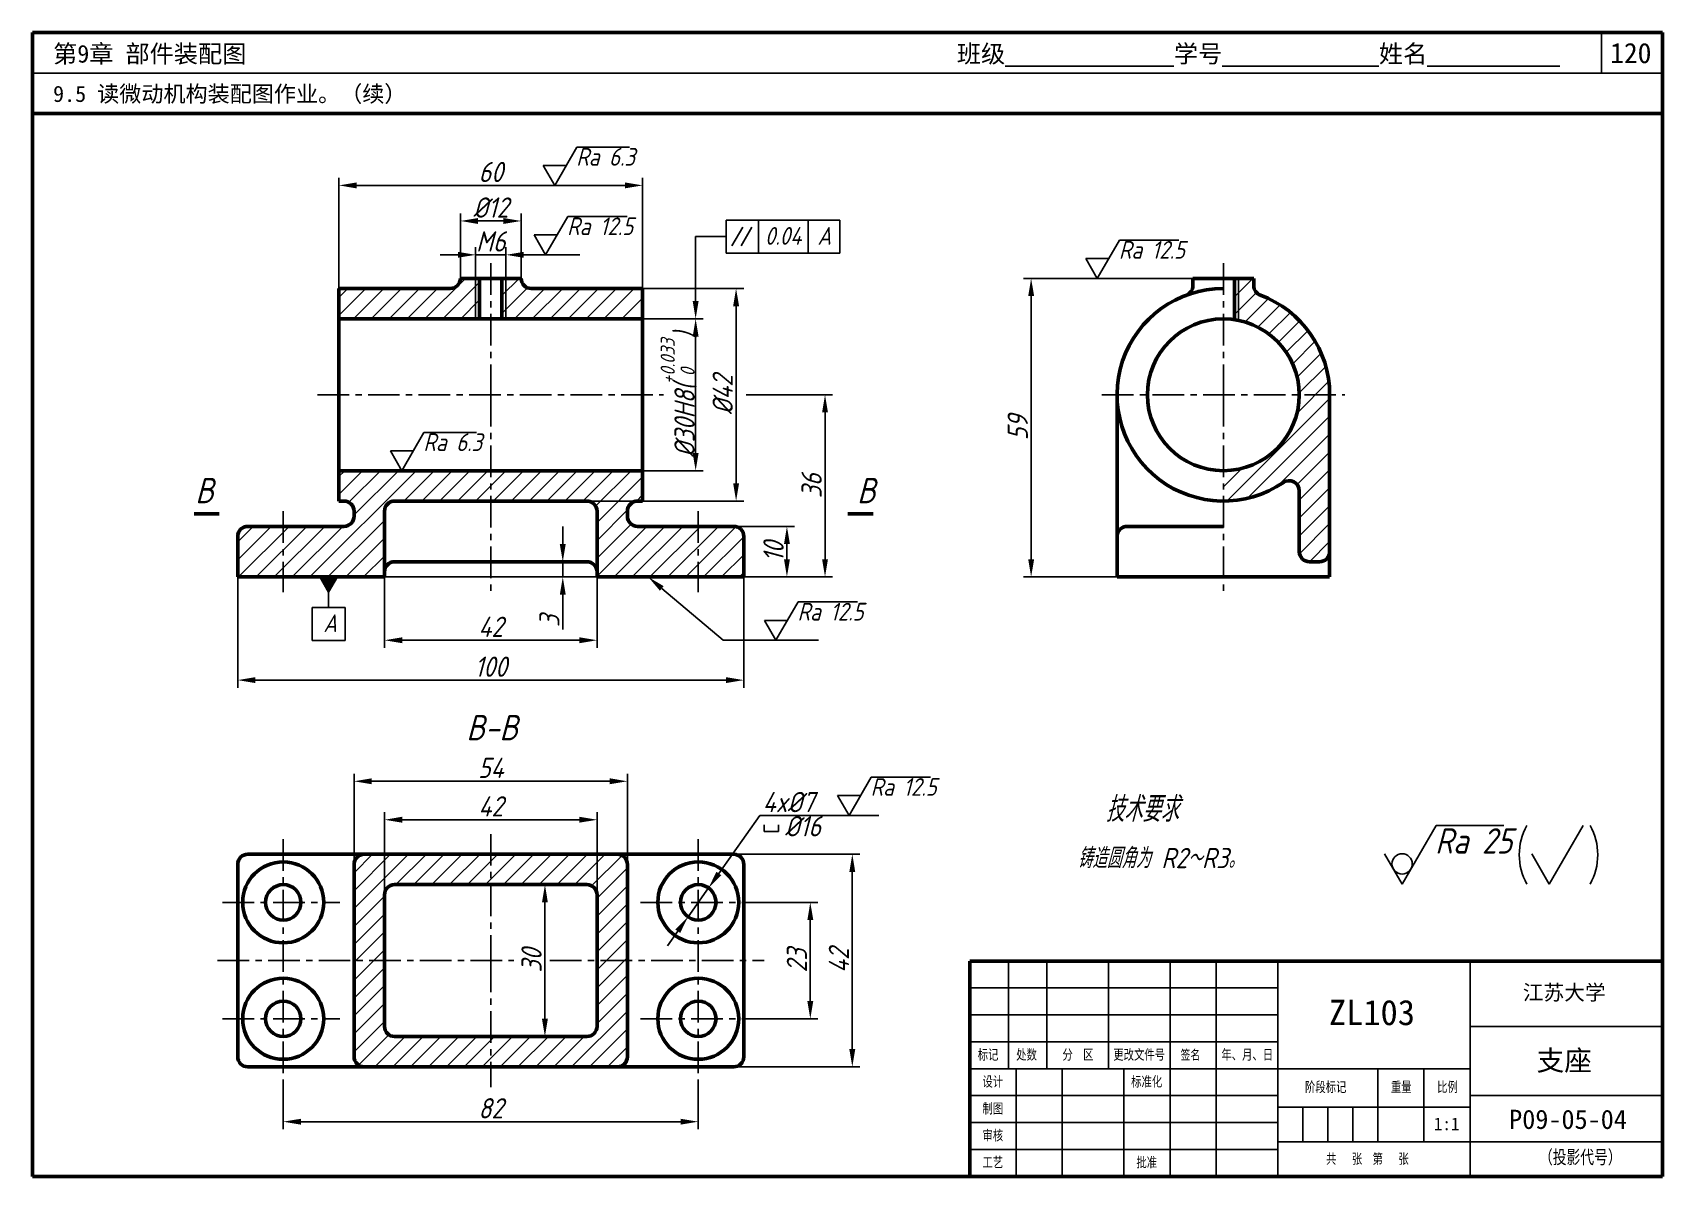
# Model space of a CAD drawing. Extents: x 0 to 322, y 0 to 226.
import ezdxf
from ezdxf.enums import TextEntityAlignment as Align

# ---------------------------------------------------------------- set-up
doc = ezdxf.new("R2010")
doc.units = 0
doc.header["$LTSCALE"] = 5
doc.header["$MEASUREMENT"] = 0
doc.linetypes.add('CENTER', pattern=[2, 1.25, -0.25, 0.25, -0.25])
doc.layers.get('0').update_dxf_attribs({"linetype": 'CONTINUOUS'})
doc.layers.get('DEFPOINTS').update_dxf_attribs({"linetype": 'CONTINUOUS'})
for name, color, linetype in [('尺寸层', 7, 'CONTINUOUS'), ('点画线层', 7, 'CENTER'), ('细实线层', 7, 'CONTINUOUS')]:
    doc.layers.add(name, color=color, linetype=linetype)
doc.layers.add('粗实线层', color=7, linetype='CONTINUOUS', lineweight=50)
doc.styles.get("Standard").update_dxf_attribs({"font": 'gbeitc.shx', "height": 4, "bigfont": 'gbcbig.shx'})
doc.styles.add('宋体', font='', dxfattribs={"height": 3})
doc.styles.get('宋体').set_extended_font_data('SimSun')
doc.dimstyles.new('ISO-25', dxfattribs={"dimtxt": 3.5, "dimasz": 3.5, "dimexe": 1.5, "dimexo": 0, "dimgap": 0.65, "dimtad": 1, "dimtoh": 1, "dimdec": 0, "dimdsep": 46, "dimtxsty": 'Standard', "dimcen": 0, "dimclrd": 256, "dimclre": 256, "dimclrt": 256, "dimadec": 0, "dimazin": 0, "dimtfac": 1, "dimtdec": 0, "dimtmove": 0, "dimatfit": 3, "dimfxl": 0, "dimlwd": -1, "dimlwe": -1, "dimarcsym": 0})

# ---------------------------------------------------------------- blocks, each defined once
blk = doc.blocks.new('*D0')
at = {"layer": 'DEFPOINTS', "color": 0, "transparency": 16777216}
for p in [(49.52, 18.65), (131.52, 18.65), (131.52, 10.81)]:
    blk.add_point(p, dxfattribs=at)
at = {"layer": '尺寸层', "transparency": 16777216}
for p, q in [((49.52, 18.65), (49.52, 9.31)), ((131.52, 18.65), (131.52, 9.31)), ((53.02, 10.81), (128.02, 10.81))]:
    blk.add_line(p, q, dxfattribs=at)
for points in [[(53.02, 11.39), (53.02, 10.23), (49.52, 10.81)], [(128.02, 11.39), (128.02, 10.23), (131.52, 10.81)]]:
    blk.add_solid(points, dxfattribs=at)
at = {"layer": '尺寸层', "transparency": 16777216, "insert": (90.52, 13.46), "char_height": 4, "attachment_point": 5}
blk.add_mtext('82', dxfattribs=at)
blk = doc.blocks.new('*D1')
at = {"layer": 'DEFPOINTS', "color": 0, "transparency": 16777216}
for p in [(143.52, 54.15), (143.52, 31.15), (153.65, 31.15)]:
    blk.add_point(p, dxfattribs=at)
at = {"layer": '尺寸层', "transparency": 16777216}
for p, q in [((143.52, 54.15), (155.15, 54.15)), ((153.65, 50.65), (153.65, 34.65)), ((143.52, 31.15), (155.15, 31.15))]:
    blk.add_line(p, q, dxfattribs=at)
for points in [[(153.07, 50.65), (154.24, 50.65), (153.65, 54.15)], [(153.07, 34.65), (154.24, 34.65), (153.65, 31.15)]]:
    blk.add_solid(points, dxfattribs=at)
at = {"layer": '尺寸层', "transparency": 16777216, "insert": (151, 42.65), "char_height": 4, "attachment_point": 5, "rotation": 90}
blk.add_mtext('23', dxfattribs=at)
blk = doc.blocks.new('*D2')
at = {"layer": 'DEFPOINTS', "color": 0, "transparency": 16777216}
for p in [(133.55, 57), (129.49, 51.29)]:
    blk.add_point(p, dxfattribs=at)
at = {"layer": '尺寸层', "transparency": 16777216}
for p, q in [((143.71, 71.31), (135.57, 59.85)), ((154.36, 71.31), (143.71, 71.31)), ((129.49, 51.29), (133.55, 57)), ((127.47, 48.44), (125.44, 45.59))]:
    blk.add_line(p, q, dxfattribs=at)
for points in [[(135.1, 60.19), (136.05, 59.52), (133.55, 57)], [(126.99, 48.78), (127.94, 48.1), (129.49, 51.29)]]:
    blk.add_solid(points, dxfattribs=at)
at = {"layer": '尺寸层', "transparency": 16777216, "insert": (149.36, 73.96), "char_height": 4, "attachment_point": 5}
blk.add_mtext('4x%%C7', dxfattribs=at)
blk = doc.blocks.new('*D3')
at = {"layer": 'DEFPOINTS', "color": 0, "transparency": 16777216}
for p in [(140.98, 154.44), (156.56, 154.44), (140.52, 118.44)]:
    blk.add_point(p, dxfattribs=at)
at = {"layer": '尺寸层', "transparency": 16777216}
for p, q in [((140.98, 154.44), (158.06, 154.44)), ((156.56, 121.94), (156.56, 150.94)), ((140.52, 118.44), (158.06, 118.44))]:
    blk.add_line(p, q, dxfattribs=at)
for points in [[(155.98, 150.94), (157.14, 150.94), (156.56, 154.44)], [(155.98, 121.94), (157.14, 121.94), (156.56, 118.44)]]:
    blk.add_solid(points, dxfattribs=at)
at = {"layer": '尺寸层', "transparency": 16777216, "insert": (153.91, 136.44), "char_height": 4, "attachment_point": 5, "rotation": 90}
blk.add_mtext('36', dxfattribs=at)
blk = doc.blocks.new('*D4')
at = {"layer": 'DEFPOINTS', "color": 0, "transparency": 16777216}
for p in [(93.52, 182.09), (87.52, 177.44), (93.52, 177.44)]:
    blk.add_point(p, dxfattribs=at)
at = {"layer": '尺寸层', "transparency": 16777216}
for p, q in [((87.52, 177.44), (87.52, 183.59)), ((93.52, 177.44), (93.52, 183.59)), ((84.02, 182.09), (80.52, 182.09)), ((87.52, 182.09), (93.52, 182.09)), ((97.02, 182.09), (100.52, 182.09))]:
    blk.add_line(p, q, dxfattribs=at)
for points in [[(84.02, 182.67), (84.02, 181.51), (87.52, 182.09)], [(97.02, 182.67), (97.02, 181.51), (93.52, 182.09)]]:
    blk.add_solid(points, dxfattribs=at)
at = {"layer": '尺寸层', "transparency": 16777216, "insert": (90.52, 184.74), "char_height": 4, "attachment_point": 5}
blk.add_mtext('M6', dxfattribs=at)
blk = doc.blocks.new('*D5')
at = {"layer": 'DEFPOINTS', "color": 0, "transparency": 16777216}
for p in [(96.52, 188.78), (84.52, 177.44), (96.52, 177.44)]:
    blk.add_point(p, dxfattribs=at)
at = {"layer": '尺寸层', "transparency": 16777216}
for p, q in [((84.52, 177.44), (84.52, 190.28)), ((96.52, 177.44), (96.52, 190.28)), ((88.02, 188.78), (93.02, 188.78))]:
    blk.add_line(p, q, dxfattribs=at)
for points in [[(88.02, 189.36), (88.02, 188.19), (84.52, 188.78)], [(93.02, 189.36), (93.02, 188.19), (96.52, 188.78)]]:
    blk.add_solid(points, dxfattribs=at)
at = {"layer": '尺寸层', "transparency": 16777216, "insert": (90.52, 191.43), "char_height": 4, "attachment_point": 5}
blk.add_mtext('%%C12', dxfattribs=at)
blk = doc.blocks.new('*D6')
at = {"layer": 'DEFPOINTS', "color": 0, "transparency": 16777216}
for p in [(120.52, 169.44), (131, 169.44), (120.52, 139.44)]:
    blk.add_point(p, dxfattribs=at)
at = {"layer": '尺寸层', "transparency": 16777216}
for p, q in [((120.52, 169.44), (132.5, 169.44)), ((131, 142.94), (131, 165.94)), ((120.52, 139.44), (132.5, 139.44))]:
    blk.add_line(p, q, dxfattribs=at)
for points in [[(130.41, 165.94), (131.58, 165.94), (131, 169.44)], [(130.41, 142.94), (131.58, 142.94), (131, 139.44)]]:
    blk.add_solid(points, dxfattribs=at)
at = {"layer": '尺寸层', "transparency": 16777216, "insert": (127.64, 154.44), "char_height": 4, "attachment_point": 5, "rotation": 90}
blk.add_mtext('%%C30H8({\\H0.7x;\\S+0.033^  0;})', dxfattribs=at)
blk = doc.blocks.new('*D7')
at = {"layer": 'DEFPOINTS', "color": 0, "transparency": 16777216}
for p in [(120.52, 175.44), (138.99, 175.44), (109.52, 133.44)]:
    blk.add_point(p, dxfattribs=at)
at = {"layer": '尺寸层', "transparency": 16777216}
for p, q in [((120.52, 175.44), (140.49, 175.44)), ((138.99, 136.94), (138.99, 171.94)), ((109.52, 133.44), (140.49, 133.44))]:
    blk.add_line(p, q, dxfattribs=at)
for points in [[(138.41, 171.94), (139.58, 171.94), (138.99, 175.44)], [(138.41, 136.94), (139.58, 136.94), (138.99, 133.44)]]:
    blk.add_solid(points, dxfattribs=at)
at = {"layer": '尺寸层', "transparency": 16777216, "insert": (136.34, 154.44), "char_height": 4, "attachment_point": 5, "rotation": 90}
blk.add_mtext('%%C42', dxfattribs=at)
blk = doc.blocks.new('*D8')
at = {"layer": 'DEFPOINTS', "color": 0, "transparency": 16777216}
for p in [(138.52, 128.44), (149.03, 128.44), (140.52, 118.44)]:
    blk.add_point(p, dxfattribs=at)
at = {"layer": '尺寸层', "transparency": 16777216}
for p, q in [((138.52, 128.44), (150.53, 128.44)), ((149.03, 121.94), (149.03, 124.94)), ((140.52, 118.44), (150.53, 118.44))]:
    blk.add_line(p, q, dxfattribs=at)
for points in [[(148.45, 124.94), (149.62, 124.94), (149.03, 128.44)], [(148.45, 121.94), (149.62, 121.94), (149.03, 118.44)]]:
    blk.add_solid(points, dxfattribs=at)
at = {"layer": '尺寸层', "transparency": 16777216, "insert": (146.38, 123.44), "char_height": 4, "attachment_point": 5, "rotation": 90}
blk.add_mtext('10', dxfattribs=at)
blk = doc.blocks.new('*D9')
at = {"layer": 'DEFPOINTS', "color": 0, "transparency": 16777216}
for p in [(109.52, 121.44), (104.75, 118.44), (111.52, 118.44)]:
    blk.add_point(p, dxfattribs=at)
at = {"layer": '尺寸层', "transparency": 16777216}
for p, q in [((104.75, 124.94), (104.75, 128.44)), ((109.52, 121.44), (103.25, 121.44)), ((104.75, 121.44), (104.75, 118.44)), ((111.52, 118.44), (103.25, 118.44)), ((104.75, 114.94), (104.75, 108.05))]:
    blk.add_line(p, q, dxfattribs=at)
for points in [[(104.16, 124.94), (105.33, 124.94), (104.75, 121.44)], [(104.16, 114.94), (105.33, 114.94), (104.75, 118.44)]]:
    blk.add_solid(points, dxfattribs=at)
at = {"layer": '尺寸层', "transparency": 16777216, "insert": (102.1, 109.74), "char_height": 4, "attachment_point": 5, "rotation": 90}
blk.add_mtext('3', dxfattribs=at)
blk = doc.blocks.new('*D10')
at = {"layer": 'DEFPOINTS', "color": 0, "transparency": 16777216}
for p in [(69.52, 118.44), (111.52, 118.44), (111.52, 105.94)]:
    blk.add_point(p, dxfattribs=at)
at = {"layer": '尺寸层', "transparency": 16777216}
for p, q in [((69.52, 118.44), (69.52, 104.44)), ((111.52, 118.44), (111.52, 104.44)), ((73.02, 105.94), (108.02, 105.94))]:
    blk.add_line(p, q, dxfattribs=at)
for points in [[(73.02, 106.52), (73.02, 105.35), (69.52, 105.94)], [(108.02, 106.52), (108.02, 105.35), (111.52, 105.94)]]:
    blk.add_solid(points, dxfattribs=at)
at = {"layer": '尺寸层', "transparency": 16777216, "insert": (90.52, 108.59), "char_height": 4, "attachment_point": 5}
blk.add_mtext('42', dxfattribs=at)
blk = doc.blocks.new('*D14')
at = {"layer": 'DEFPOINTS', "color": 0, "transparency": 16777216}
for p in [(117.52, 78.07), (63.52, 61.65), (117.52, 61.65)]:
    blk.add_point(p, dxfattribs=at)
at = {"layer": '尺寸层', "transparency": 16777216}
for p, q in [((63.52, 61.65), (63.52, 79.57)), ((67.02, 78.07), (114.02, 78.07)), ((117.52, 61.65), (117.52, 79.57))]:
    blk.add_line(p, q, dxfattribs=at)
for points in [[(67.02, 78.66), (67.02, 77.49), (63.52, 78.07)], [(114.02, 78.66), (114.02, 77.49), (117.52, 78.07)]]:
    blk.add_solid(points, dxfattribs=at)
at = {"layer": '尺寸层', "transparency": 16777216, "insert": (90.52, 80.72), "char_height": 4, "attachment_point": 5}
blk.add_mtext('54', dxfattribs=at)
blk = doc.blocks.new('*D11')
at = {"layer": 'DEFPOINTS', "color": 0, "transparency": 16777216}
for p in [(120.52, 195.81), (60.52, 175.44), (120.52, 175.44)]:
    blk.add_point(p, dxfattribs=at)
at = {"layer": '尺寸层', "transparency": 16777216}
for p, q in [((60.52, 175.44), (60.52, 197.31)), ((120.52, 175.44), (120.52, 197.31)), ((64.02, 195.81), (117.02, 195.81))]:
    blk.add_line(p, q, dxfattribs=at)
for points in [[(64.02, 196.39), (64.02, 195.22), (60.52, 195.81)], [(117.02, 196.39), (117.02, 195.22), (120.52, 195.81)]]:
    blk.add_solid(points, dxfattribs=at)
at = {"layer": '尺寸层', "transparency": 16777216, "insert": (90.52, 198.46), "char_height": 4, "attachment_point": 5}
blk.add_mtext('60', dxfattribs=at)
blk = doc.blocks.new('*D12')
at = {"layer": 'DEFPOINTS', "color": 0, "transparency": 16777216}
for p in [(138.52, 63.65), (161.95, 63.65), (138.52, 21.65)]:
    blk.add_point(p, dxfattribs=at)
at = {"layer": '尺寸层', "transparency": 16777216}
for p, q in [((138.52, 63.65), (163.45, 63.65)), ((161.95, 25.15), (161.95, 60.15)), ((138.52, 21.65), (163.45, 21.65))]:
    blk.add_line(p, q, dxfattribs=at)
for points in [[(161.36, 60.15), (162.53, 60.15), (161.95, 63.65)], [(161.36, 25.15), (162.53, 25.15), (161.95, 21.65)]]:
    blk.add_solid(points, dxfattribs=at)
at = {"layer": '尺寸层', "transparency": 16777216, "insert": (159.3, 42.65), "char_height": 4, "attachment_point": 5, "rotation": 90}
blk.add_mtext('42', dxfattribs=at)
blk = doc.blocks.new('*D13')
at = {"layer": 'DEFPOINTS', "color": 0, "transparency": 16777216}
for p in [(90.52, 57.65), (90.52, 27.65), (101.22, 27.65)]:
    blk.add_point(p, dxfattribs=at)
at = {"layer": '尺寸层', "transparency": 16777216}
for p, q in [((90.52, 57.65), (102.72, 57.65)), ((101.22, 54.15), (101.22, 31.15)), ((90.52, 27.65), (102.72, 27.65))]:
    blk.add_line(p, q, dxfattribs=at)
for points in [[(100.64, 54.15), (101.8, 54.15), (101.22, 57.65)], [(100.64, 31.15), (101.8, 31.15), (101.22, 27.65)]]:
    blk.add_solid(points, dxfattribs=at)
at = {"layer": '尺寸层', "transparency": 16777216, "insert": (98.57, 42.65), "char_height": 4, "attachment_point": 5, "rotation": 90}
blk.add_mtext('30', dxfattribs=at)
blk = doc.blocks.new('*D15')
at = {"layer": 'DEFPOINTS', "color": 0, "transparency": 16777216}
for p in [(111.52, 70.47), (69.52, 55.65), (111.52, 55.65)]:
    blk.add_point(p, dxfattribs=at)
at = {"layer": '尺寸层', "transparency": 16777216}
for p, q in [((69.52, 55.65), (69.52, 71.97)), ((111.52, 55.65), (111.52, 71.97)), ((73.02, 70.47), (108.02, 70.47))]:
    blk.add_line(p, q, dxfattribs=at)
for points in [[(73.02, 71.06), (73.02, 69.89), (69.52, 70.47)], [(108.02, 71.06), (108.02, 69.89), (111.52, 70.47)]]:
    blk.add_solid(points, dxfattribs=at)
at = {"layer": '尺寸层', "transparency": 16777216, "insert": (90.52, 73.12), "char_height": 4, "attachment_point": 5}
blk.add_mtext('42', dxfattribs=at)
blk = doc.blocks.new('*D16')
at = {"layer": 'DEFPOINTS', "color": 0, "transparency": 16777216}
for p in [(40.52, 118.44), (140.52, 118.44), (140.52, 98.06)]:
    blk.add_point(p, dxfattribs=at)
at = {"layer": '尺寸层', "transparency": 16777216}
for p, q in [((40.52, 118.44), (40.52, 96.56)), ((140.52, 118.44), (140.52, 96.56)), ((44.02, 98.06), (137.02, 98.06))]:
    blk.add_line(p, q, dxfattribs=at)
for points in [[(44.02, 98.64), (44.02, 97.48), (40.52, 98.06)], [(137.02, 98.64), (137.02, 97.48), (140.52, 98.06)]]:
    blk.add_solid(points, dxfattribs=at)
at = {"layer": '尺寸层', "transparency": 16777216, "insert": (90.52, 100.71), "char_height": 4, "attachment_point": 5}
blk.add_mtext('100', dxfattribs=at)
blk = doc.blocks.new('*D17')
at = {"layer": 'DEFPOINTS', "color": 0, "transparency": 16777216}
for p in [(197.28, 177.44), (229.26, 177.44), (214.26, 118.44)]:
    blk.add_point(p, dxfattribs=at)
at = {"layer": '尺寸层', "transparency": 16777216}
for p, q in [((229.26, 177.44), (195.78, 177.44)), ((197.28, 121.94), (197.28, 173.94)), ((214.26, 118.44), (195.78, 118.44))]:
    blk.add_line(p, q, dxfattribs=at)
for points in [[(196.7, 173.94), (197.87, 173.94), (197.28, 177.44)], [(196.7, 121.94), (197.87, 121.94), (197.28, 118.44)]]:
    blk.add_solid(points, dxfattribs=at)
at = {"layer": '尺寸层', "transparency": 16777216, "insert": (194.63, 147.94), "char_height": 4, "attachment_point": 5, "rotation": 90}
blk.add_mtext('59', dxfattribs=at)

msp = doc.modelspace()

# ---------------------------------------------------------------- hatches: boundary and pattern name
at = {"layer": '尺寸层'}
msp.add_hatch(color=256, dxfattribs=at).paths.add_polyline_path([(60.22, 118.44), (56.74, 118.44), (58.48, 115.42)])
at = {"layer": '细实线层'}
h = msp.add_hatch(dxfattribs=at)
h.set_pattern_fill('ANSI31', color=256, scale=20, style=0)
h.paths.add_polyline_path([(87.52, 177.44), (84.52, 177.44, -0.414214), (82.52, 175.44), (60.52, 175.44), (60.52, 169.44), (87.52, 169.44)])
h.paths.add_polyline_path([(88.32, 177.44), (87.52, 177.44), (87.52, 169.44), (88.32, 169.44)])
h.paths.add_polyline_path([(93.52, 177.44), (92.72, 177.44), (92.72, 169.44), (93.52, 169.44)])
h.paths.add_polyline_path([(120.52, 175.44), (98.52, 175.44, -0.414214), (96.52, 177.44), (93.52, 177.44), (93.52, 169.44), (120.52, 169.44)])
h = msp.add_hatch(dxfattribs=at)
h.set_pattern_fill('ANSI31', color=256, scale=20, style=0)
h.paths.add_polyline_path([(238.26, 177.44), (237.46, 177.44), (237.46, 169.27, -0.013541), (238.26, 169.13)])
h.paths.add_polyline_path([(242.56, 174.12, -0.313599), (241.26, 176), (241.26, 177.44), (238.26, 177.44), (238.26, 169.13, -0.356394), (250.26, 154.44), (256.26, 154.44, 0.313599)])
h.paths.add_polyline_path([(256.26, 154.44), (250.26, 154.44, -0.414214), (235.26, 139.44), (235.26, 133.44, 0.151313), (247.13, 137.11, -0.603342), (250.26, 135.46), (250.26, 123.44, 0.414214), (252.26, 121.44), (254.26, 121.44, 0.414214), (256.26, 123.44)])
h = msp.add_hatch(dxfattribs=at)
h.set_pattern_fill('ANSI31', color=256, scale=20, style=0)
edge = h.paths.add_edge_path()
edge.add_line((40.52, 118.44), (69.52, 118.44))
edge.add_line((69.52, 118.44), (69.52, 131.44))
edge.add_arc((71.52, 131.44), 2, 90, 180, ccw=False)
edge.add_line((71.52, 133.44), (109.52, 133.44))
edge.add_arc((109.52, 131.44), 2, 0, 90, ccw=False)
edge.add_line((111.52, 131.44), (111.52, 118.44))
edge.add_line((111.52, 118.44), (140.52, 118.44))
edge.add_line((140.52, 118.44), (140.52, 126.44))
edge.add_arc((138.52, 126.44), 2, 0, 90)
edge.add_line((138.52, 128.44), (119.52, 128.44))
edge.add_arc((119.52, 130.44), 2, 180, 270, ccw=False)
edge.add_line((117.52, 130.44), (117.52, 131.44))
edge.add_arc((119.52, 131.44), 2, 90, 180, ccw=False)
edge.add_line((119.52, 133.44), (120.52, 133.44))
edge.add_line((120.52, 133.44), (120.52, 139.44))
edge.add_line((120.52, 139.44), (60.52, 139.44))
edge.add_line((60.52, 139.44), (60.52, 133.44))
edge.add_line((60.52, 133.44), (61.52, 133.44))
edge.add_arc((61.52, 131.44), 2, 0, 90, ccw=False)
edge.add_line((63.52, 131.44), (63.52, 130.44))
edge.add_arc((61.52, 130.44), 2, 270, 360, ccw=False)
edge.add_line((61.52, 128.44), (42.52, 128.44))
edge.add_arc((42.52, 126.44), 2, 90, 180)
edge.add_line((40.52, 126.44), (40.52, 118.44))
h = msp.add_hatch(dxfattribs=at)
h.set_pattern_fill('ANSI31', color=256, scale=20, style=0)
h.paths.add_polyline_path([(90.52, 63.65), (65.52, 63.65, 0.414214), (63.52, 61.65), (63.52, 42.65), (69.52, 42.65), (69.52, 55.65, -0.414214), (71.52, 57.65), (90.52, 57.65)])
h.paths.add_polyline_path([(115.52, 63.65), (90.52, 63.65), (90.52, 57.65), (109.52, 57.65, -0.414214), (111.52, 55.65), (111.52, 42.65), (117.52, 42.65), (117.52, 61.65, 0.414214)])
h.paths.add_polyline_path([(117.52, 42.65), (111.52, 42.65), (111.52, 29.65, -0.414214), (109.52, 27.65), (90.52, 27.65), (90.52, 21.65), (115.52, 21.65, 0.414214), (117.52, 23.65)])
h.paths.add_polyline_path([(90.52, 27.65), (71.52, 27.65, -0.414214), (69.52, 29.65), (69.52, 42.65), (63.52, 42.65), (63.52, 23.65, 0.414214), (65.52, 21.65), (90.52, 21.65)])

# ---------------------------------------------------------------- linework, layer by layer
at = {"lineweight": 50}
for p, q in [((322, 226), (0, 226)), ((0, 226), (0, 0)), ((322, 0), (322, 226)), ((322, 210), (0, 210)), ((322, 42.56), (185.2, 42.56)), ((185.2, 42.56), (185.2, 0)), ((0, 0), (322, 0)), ((322, 0), (222, 0))]:
    msp.add_line(p, q, dxfattribs=at)
for p, q in [((310, 218), (310, 226)), ((322, 218), (0, 218)), ((144.55, 69.47), (144.55, 68.12)), ((144.55, 68.12), (147.38, 68.12)), ((147.38, 68.12), (147.38, 69.47)), ((192.8, 42.56), (192.8, 21.28)), ((200.4, 42.56), (200.4, 21.28)), ((212.56, 42.56), (212.56, 21.28)), ((224.72, 42.56), (224.72, 0)), ((233.84, 42.56), (233.84, 0)), ((246, 42.56), (246, 0)), ((284, 42.56), (284, 0)), ((185.2, 37.24), (246, 37.24)), ((185.2, 31.92), (246, 31.92)), ((284, 29.64), (322, 29.64)), ((185.2, 26.6), (246, 26.6)), ((185.2, 21.28), (284, 21.28)), ((194.32, 21.28), (194.32, 0)), ((203.44, 21.28), (203.44, 0)), ((215.6, 21.28), (215.6, 0)), ((265.76, 21.28), (265.76, 6.84)), ((274.88, 21.28), (274.88, 6.84)), ((185.2, 15.96), (246, 15.96)), ((246, 13.68), (284, 13.68)), ((250.94, 13.68), (250.94, 6.84)), ((255.88, 13.68), (255.88, 6.84)), ((260.82, 13.68), (260.82, 6.84)), ((284, 15.96), (322, 15.96)), ((185.2, 10.64), (246, 10.64)), ((246, 6.84), (322, 6.84)), ((284, 6.84), (292.17, 6.84)), ((284, 6.84), (292.17, 6.84)), ((185.2, 5.32), (246, 5.32))]:
    msp.add_line(p, q)
at = {"layer": '尺寸层'}
for p, q in [((103.15, 195.81), (107.52, 203.38)), ((117.91, 203.38), (107.52, 203.38)), ((105.41, 199.73), (100.88, 199.73)), ((103.15, 195.81), (100.88, 199.73)), ((101.34, 182.09), (105.72, 189.67)), ((117.47, 189.67), (105.72, 189.67)), ((137, 182.44), (137, 188.94)), ((137, 188.94), (159.51, 188.94)), ((138.17, 183.89), (140.29, 187.56)), ((139.98, 183.89), (142.09, 187.56)), ((143.43, 182.44), (143.43, 188.94)), ((153.24, 188.94), (153.24, 182.44)), ((159.51, 188.94), (159.51, 182.44)), ((103.61, 186.01), (99.08, 186.01)), ((101.34, 182.09), (99.08, 186.01)), ((137, 185.69), (131, 185.69)), ((210.35, 177.44), (214.73, 185.01)), ((226.48, 185.01), (214.73, 185.01)), ((100.52, 182.09), (108.11, 182.09)), ((159.51, 182.44), (137, 182.44)), ((212.62, 181.36), (208.09, 181.36)), ((210.35, 177.44), (208.09, 181.36)), ((72.94, 139.44), (77.32, 147.01)), ((87.7, 147.01), (77.32, 147.01)), ((75.21, 143.36), (70.68, 143.36)), ((72.94, 139.44), (70.68, 143.36)), ((58.48, 115.42), (56.74, 118.44)), ((60.22, 118.44), (56.74, 118.44)), ((58.48, 115.42), (60.22, 118.44)), ((69.52, 118.44), (111.52, 118.44)), ((58.48, 115.42), (58.48, 112.4)), ((146.87, 105.94), (151.24, 113.51)), ((162.99, 113.51), (151.24, 113.51)), ((61.76, 112.4), (55.21, 112.4)), ((55.21, 112.4), (55.21, 105.91)), ((61.76, 105.91), (61.76, 112.4)), ((149.13, 109.86), (144.6, 109.86)), ((146.87, 105.94), (144.6, 109.86)), ((55.21, 105.91), (61.76, 105.91)), ((155.3, 105.94), (136.43, 105.94)), ((161.3, 71.31), (165.68, 78.89)), ((177.43, 78.89), (165.68, 78.89)), ((163.57, 75.23), (159.04, 75.23)), ((161.3, 71.31), (159.04, 75.23)), ((154.36, 71.31), (167.16, 71.31)), ((270.57, 57.75), (277.27, 69.35)), ((290.66, 69.35), (277.27, 69.35)), ((299.65, 57.75), (306.34, 69.35)), ((270.57, 57.75), (267.1, 63.75)), ((299.65, 57.75), (296.18, 63.75))]:
    msp.add_line(p, q, dxfattribs=at)
at = {"layer": '尺寸层', "ltscale": 0.5}
for p, q in [((131, 185.69), (131, 172.94)), ((136.43, 105.94), (124.31, 116.18))]:
    msp.add_line(p, q, dxfattribs=at)
at = {"layer": '尺寸层'}
msp.add_circle((270.57, 61.75), 2, dxfattribs=at)
for centre, start, end in [((305.69, 63.55), 151.0254, 208.9746), ((297.26, 63.55), 331.0254, 28.9746)]:
    msp.add_arc(centre, 11.97, start, end, dxfattribs=at)
at = {"layer": '尺寸层', "ltscale": 0.5}
for points in [[(131.58, 172.94), (130.41, 172.94), (131, 169.44)], [(123.93, 115.73), (124.68, 116.62), (121.63, 118.44)]]:
    msp.add_solid(points, dxfattribs=at)
at = {"layer": '点画线层'}
for p, q in [((90.52, 180.44), (90.52, 154.44)), ((235.26, 180.44), (235.26, 154.44)), ((56.27, 154.44), (124.63, 154.44)), ((90.52, 154.44), (90.52, 115.39)), ((211.26, 154.44), (259.26, 154.44)), ((235.26, 154.44), (235.26, 115.39)), ((49.52, 131.44), (49.52, 115.44)), ((131.52, 131.44), (131.52, 115.44)), ((90.52, 67.65), (90.52, 42.65)), ((49.52, 66.65), (49.52, 18.65)), ((131.52, 66.65), (131.52, 18.65)), ((37.52, 54.15), (60.67, 54.15)), ((120.13, 54.15), (143.52, 54.15)), ((36.52, 42.65), (95.08, 42.65)), ((90.52, 42.65), (90.52, 17.65)), ((102.2, 42.65), (144.52, 42.65)), ((37.52, 31.15), (60.67, 31.15)), ((120.13, 31.15), (143.52, 31.15))]:
    msp.add_line(p, q, dxfattribs=at)
at = {"layer": '粗实线层'}
for p, q in [((84.52, 177.44), (96.52, 177.44)), ((88.32, 177.44), (88.32, 169.44)), ((92.72, 177.44), (92.72, 169.44)), ((229.26, 177.44), (241.26, 177.44)), ((229.26, 177.44), (229.26, 176)), ((237.46, 177.44), (237.46, 169.27)), ((241.26, 177.44), (241.26, 176)), ((60.52, 175.44), (60.52, 133.44)), ((60.52, 175.44), (82.52, 175.44)), ((98.52, 175.44), (120.52, 175.44)), ((120.52, 175.44), (120.52, 133.44)), ((60.52, 169.44), (120.52, 169.44)), ((214.26, 154.44), (214.26, 118.44)), ((256.26, 154.44), (256.26, 118.44)), ((60.52, 139.44), (120.52, 139.44)), ((250.26, 135.46), (250.26, 123.44)), ((60.52, 133.44), (61.52, 133.44)), ((71.52, 133.44), (109.52, 133.44)), ((119.52, 133.44), (120.52, 133.44)), ((36.89, 130.94), (31.89, 130.94)), ((63.52, 130.44), (63.52, 131.44)), ((69.52, 118.44), (69.52, 131.44)), ((111.52, 118.44), (111.52, 131.44)), ((117.52, 130.44), (117.52, 131.44)), ((166.07, 130.94), (161.07, 130.94)), ((40.52, 126.44), (40.52, 118.44)), ((42.52, 128.44), (61.52, 128.44)), ((119.52, 128.44), (138.52, 128.44)), ((140.52, 126.44), (140.52, 118.44)), ((216.26, 128.44), (235.26, 128.44)), ((71.52, 121.44), (109.52, 121.44)), ((252.26, 121.44), (254.26, 121.44)), ((40.52, 118.44), (69.52, 118.44)), ((111.52, 118.44), (140.52, 118.44)), ((214.26, 118.44), (256.26, 118.44)), ((40.52, 61.65), (40.52, 23.65)), ((42.52, 63.65), (138.52, 63.65)), ((63.52, 61.65), (63.52, 23.65)), ((117.52, 61.65), (117.52, 23.65)), ((140.52, 61.65), (140.52, 23.65)), ((69.52, 55.65), (69.52, 29.65)), ((71.52, 57.65), (109.52, 57.65)), ((111.52, 55.65), (111.52, 29.65)), ((71.52, 27.65), (109.52, 27.65)), ((42.52, 21.65), (138.52, 21.65))]:
    msp.add_line(p, q, dxfattribs=at)
for centre, radius in [((235.26, 154.44), 15), ((49.52, 54.15), 8), ((131.52, 54.15), 8), ((49.52, 54.15), 3.5), ((131.52, 54.15), 3.5), ((49.52, 31.15), 8), ((131.52, 31.15), 8), ((49.52, 31.15), 3.5), ((131.52, 31.15), 3.5)]:
    msp.add_circle(centre, radius, dxfattribs=at)
for centre, radius, start, end in [((82.52, 177.44), 2, 270, 0), ((98.52, 177.44), 2, 180, 270), ((235.26, 154.44), 21, 90, 304.4174), ((227.26, 176), 2, 290.3544, 0), ((243.26, 176), 2, 180, 249.6456), ((235.26, 154.44), 21, 0, 69.6456), ((248.26, 135.46), 2, 0, 124.4174), ((61.52, 131.44), 2, 360, 90), ((71.52, 131.44), 2, 90, 180), ((109.52, 131.44), 2, 360, 90), ((119.52, 131.44), 2, 90, 180), ((61.52, 130.44), 2, 270, 360), ((119.52, 130.44), 2, 180, 270), ((42.52, 126.44), 2, 90, 180), ((138.52, 126.44), 2, 0, 90), ((216.26, 126.44), 2, 90, 180), ((252.26, 123.44), 2, 180, 270), ((254.26, 123.44), 2, 270, 0), ((71.52, 119.44), 2, 90, 180), ((109.52, 119.44), 2, 360, 90), ((42.52, 61.65), 2, 90, 180), ((65.52, 61.65), 2, 90, 180), ((115.52, 61.65), 2, 0, 90), ((138.52, 61.65), 2, 0, 90), ((71.52, 55.65), 2, 90, 180), ((109.52, 55.65), 2, 0, 90), ((71.52, 29.65), 2, 180, 270), ((109.52, 29.65), 2, 270, 0), ((42.52, 23.65), 2, 180, 270), ((65.52, 23.65), 2, 180, 270), ((115.52, 23.65), 2, 270, 0), ((138.52, 23.65), 2, 270, 0)]:
    msp.add_arc(centre, radius, start, end, dxfattribs=at)
at = {"layer": '细实线层'}
for p, q in [((87.52, 177.44), (87.52, 169.44)), ((93.52, 177.44), (93.52, 169.44)), ((238.26, 177.44), (238.26, 169.13)), ((60.52, 133.44), (60.52, 139.44)), ((120.52, 133.44), (120.52, 139.44))]:
    msp.add_line(p, q, dxfattribs=at)

# ---------------------------------------------------------------- texts
at = {"style": '宋体'}
for s, height, p in [('第9章 部件装配图', 3.5, (4.05, 220.07)), ('班级%%U              %%U学号%%U             %%U姓名%%U           ', 3.5, (182.61, 220.07)), ('120', 4, (311.67, 219.96)), ('9.5 读微动机构装配图作业。（续）', 3.2, (4.05, 212.3)), ('江苏大学', 3, (294.42, 34.85)), ('ZL103', 5, (256.11, 29.89)), ('支座', 4, (297.16, 20.9)), ('P09-05-04', 3.8, (291.72, 9.38)), ('1:1', 2.5, (276.82, 9.13))]:
    msp.add_text(s, height=height, dxfattribs=at).set_placement(p)
for s, p in [('B', (33.95, 133.02)), ('B', (164.71, 133.02)), ('B-B', (90.78, 86.17))]:
    msp.add_text(s, height=5).set_placement(p, align=Align.CENTER)
msp.add_text('%%C16', height=4).set_placement((148.62, 67.19))
at = {"style": '宋体', "width": 0.75}
for s, height, p in [('标记', 2, (186.72, 23.07)), ('处数', 2, (194.32, 23.07)), ('分  区', 2, (203.46, 23.07)), ('更改文件号', 2, (213.51, 23.07)), ('签名', 1.9, (226.8, 23.07)), ('年、月、日', 2, (234.87, 23.07)), ('设计', 2, (187.67, 17.75)), ('标准化', 2, (217.04, 17.75)), ('阶段标记', 2, (251.38, 16.68)), ('重量', 2, (268.36, 16.68)), ('比例', 2, (277.48, 16.68)), ('制图', 2, (187.67, 12.43)), ('审核', 2, (187.67, 7.11)), ('工艺', 2, (187.67, 1.79)), ('批准', 2, (218.07, 1.79)), ('共   张  第   张', 2, (255.54, 2.49)), ('（投影代号）', 2.66, (297.62, 2.49))]:
    msp.add_text(s, height=height, dxfattribs=at).set_placement(p)
at = {"layer": '尺寸层'}
for s, height, p in [('Ra 6.3', 3.5, (107.41, 199.7)), ('Ra 12.5', 3.5, (105.61, 185.98)), ('0.04', 3.5, (144.68, 184.08)), ('A', 3.5, (155.07, 184.08)), ('Ra 12.5', 3.5, (214.62, 181.32)), ('Ra 6.3', 3.5, (77.21, 143.32)), ('Ra 12.5', 3.5, (151.13, 109.83)), ('A', 3.5, (57.44, 107.55)), ('Ra 12.5', 3.5, (165.57, 75.2)), ('技术要求', 5, (212, 70.07, -16.94)), ('Ra 25', 5, (277.1, 63.79)), ('铸造圆角为 R2～R3。', 4, (206.43, 60.9))]:
    msp.add_text(s, height=height, dxfattribs=at).set_placement(p)

# ---------------------------------------------------------------- dimensions: what is measured, and where the dimension line sits
for base, p1, p2, picture, middle in [((120.52, 195.81), (60.52, 175.44), (120.52, 175.44), '*D11', (90.52, 198.46)), ((140.52, 98.06), (40.52, 118.44), (140.52, 118.44), '*D16', (90.52, 100.71)), ((111.52, 105.94), (69.52, 118.44), (111.52, 118.44), '*D10', (90.52, 108.59)), ((117.52, 78.07), (63.52, 61.65), (117.52, 61.65), '*D14', (90.52, 80.72)), ((111.52, 70.47), (69.52, 55.65), (111.52, 55.65), '*D15', (90.52, 73.12)), ((131.52, 10.81), (49.52, 18.65), (131.52, 18.65), '*D0', (90.52, 13.46))]:
    dim = msp.add_linear_dim(base=base, p1=p1, p2=p2, dimstyle='ISO-25', dxfattribs=at)
    dim.commit()
    dim.dimension.update_dxf_attribs({"geometry": picture, "text_midpoint": middle})
dim = msp.add_linear_dim(base=(96.52, 188.78), p1=(84.52, 177.44), p2=(96.52, 177.44), text='%%C12', dimstyle='ISO-25', dxfattribs=at)
dim.commit()
dim.dimension.update_dxf_attribs({"geometry": '*D5', "text_midpoint": (90.52, 191.43)})
dim = msp.add_linear_dim(base=(93.52, 182.09), p1=(87.52, 177.44), p2=(93.52, 177.44), text='M6', dimstyle='ISO-25', dxfattribs=at)
dim.commit()
dim.dimension.update_dxf_attribs({"geometry": '*D4', "text_midpoint": (90.52, 182.09), "dimtype": 160})
for base, p1, p2, picture, middle in [((197.28, 177.44), (214.26, 118.44), (229.26, 177.44), '*D17', (194.63, 147.94)), ((156.56, 154.44), (140.52, 118.44), (140.98, 154.44), '*D3', (153.91, 136.44)), ((149.03, 128.44), (140.52, 118.44), (138.52, 128.44), '*D8', (146.38, 123.44)), ((161.95, 63.65), (138.52, 21.65), (138.52, 63.65), '*D12', (159.3, 42.65)), ((101.22, 27.65), (90.52, 57.65), (90.52, 27.65), '*D13', (98.57, 42.65)), ((153.65, 31.15), (143.52, 54.15), (143.52, 31.15), '*D1', (151, 42.65))]:
    dim = msp.add_linear_dim(base=base, p1=p1, p2=p2, angle=90, dimstyle='ISO-25', dxfattribs=at)
    dim.commit()
    dim.dimension.update_dxf_attribs({"geometry": picture, "text_midpoint": middle})
for base, p1, p2, text, picture, middle in [((138.99, 175.44), (109.52, 133.44), (120.52, 175.44), '%%C42', '*D7', (136.34, 154.44)), ((131, 169.44), (120.52, 139.44), (120.52, 169.44), '%%C30H8({\\H0.7x;\\S+0.033^  0;})', '*D6', (127.64, 154.44))]:
    dim = msp.add_linear_dim(base=base, p1=p1, p2=p2, angle=90, text=text, dimstyle='ISO-25', dxfattribs=at)
    dim.commit()
    dim.dimension.update_dxf_attribs({"geometry": picture, "text_midpoint": middle})
dim = msp.add_linear_dim(base=(104.75, 118.44), p1=(109.52, 121.44), p2=(111.52, 118.44), angle=90, dimstyle='ISO-25', override={"dimtoh": 0}, dxfattribs=at)
dim.commit()
dim.dimension.update_dxf_attribs({"geometry": '*D9', "text_midpoint": (102.1, 109.74)})
dim = msp.add_diameter_dim_2p(p1=(129.49, 51.29), p2=(133.55, 57), text='4x%%C7', dimstyle='ISO-25', dxfattribs=at)
dim.commit()
dim.dimension.update_dxf_attribs({"geometry": '*D2', "text_midpoint": (149.36, 71.31), "dimtype": 163})

doc.saveas('drawing.dxf')
